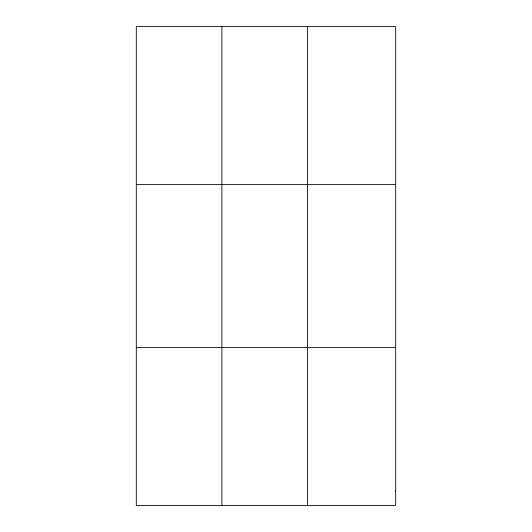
<?xml version="1.0" encoding="UTF-8"?>
<svg xmlns="http://www.w3.org/2000/svg" width="532" height="532" viewBox="0 0 532 532"><rect width="100%" height="100%" fill="white"/><g stroke="black" fill="none" stroke-linecap="round" stroke-linejoin="round"><path stroke-width="0.8" d="M221.904 26.6L221.904 505.4M307.503 26.6L307.503 505.4M136.305 184.604L395.695 184.604M136.305 347.396L395.695 347.396M395.695 491.036L395.695 505.4L136.305 505.4L136.305 26.6L395.695 26.6L395.695 491.036"/></g></svg>
